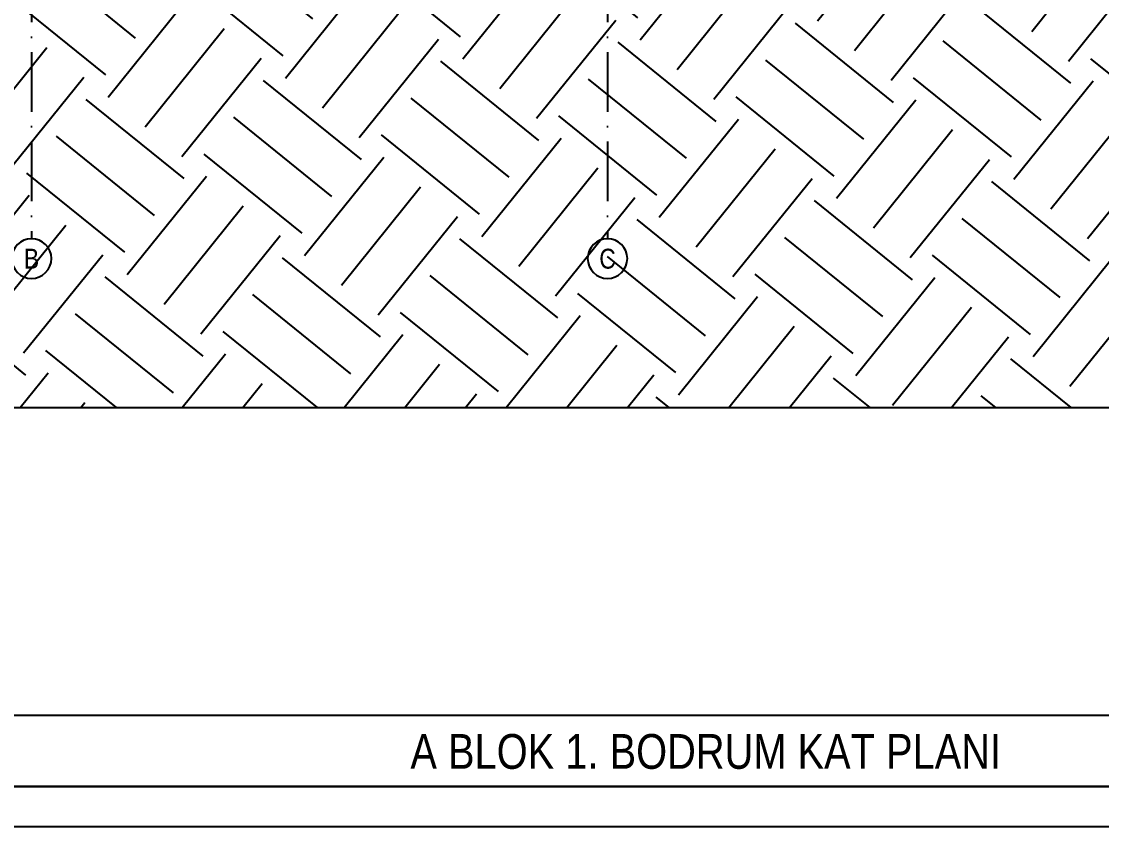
# Model space of a CAD drawing. Header units: millimetres. Extents: x 82776 to 137242, y 11666 to 27998.
# Drawn here: x 95255 to 96342, y 24998 to 25808 of the extents above; entities that cross this region are included whole.
import ezdxf
from ezdxf.enums import TextEntityAlignment as Align

# ---------------------------------------------------------------- set-up
doc = ezdxf.new("R2010")
doc.units = ezdxf.units.MM
doc.linetypes.add('ACAD_ISO10W100', pattern=[18, 12, -3, 0, -3])
for name, color, linetype in [('0_IFC_Grid', 14, 'ACAD_ISO10W100'), ('0_IFC_Grid_Text_100', 14, 'Continuous'), ('0_IFC_Hatch', 250, 'Continuous'), ('0_IFC_Legend_Viewport', 7, 'Continuous')]:
    doc.layers.add(name, color=color, linetype=linetype)
doc.styles.add('IFC_TEXT', font='ARIALN.TTF')

# ---------------------------------------------------------------- blocks, each defined once
blk = doc.blocks.new('*U1597')
blk.add_lwpolyline([(-4069.2, 0), (-1182.8, 0), (-1182.8, 71.5), (-4069.2, 71.5)], close=True)
at = {"layer": '0_IFC_Legend_Viewport', "transparency": 33554687}
blk.add_lwpolyline([(-4069.2, 2920), (0, 2920), (0, 0), (-4069.2, 0)], close=True, dxfattribs=at)
at = {"style": 'IFC_TEXT'}
for tag, p in [('PAFTA', (-2861.6, 17.9)), ('KOT', (-1159.1, 18)), ('OLCEK', (-110.4, 17.9))]:
    blk.add_attdef(tag, p, '', height=35, dxfattribs=at)
blk = doc.blocks.new('0_IFC_AXIS_TEXT_100')
at = {"layer": '0_IFC_Grid_Text_100'}
blk.add_circle((0, 1000), 1000, dxfattribs=at)
at = {"layer": '0_IFC_Grid_Text_100', "style": 'IFC_TEXT'}
blk.add_attdef('AXIS_NO', text='', height=1000, dxfattribs=at).set_placement((0, 993), align=Align.MIDDLE_CENTER)
blk = doc.blocks.new('A_B1_AKS')
at = {"layer": '0_IFC_Grid', "ltscale": 5}
for points in [[(390.29835, 1775), (390.29835, -395)], [(970.29835, 1775), (970.29835, -395)]]:
    blk.add_lwpolyline(points, dxfattribs=at)
ref = blk.add_blockref('0_IFC_AXIS_TEXT_100', (390.30097, -435), dxfattribs=dict(xscale=-0.02, yscale=0.02, zscale=0.02, rotation=0.0064968962269241))
ref.add_attrib('AXIS_NO', 'B', dxfattribs={"layer": '0_IFC_Grid_Text_100', "height": 20, "rotation": 0.0064969, "style": 'IFC_TEXT'}).set_placement((390.29872, -415.14568), align=Align.MIDDLE_CENTER)
ref = blk.add_blockref('0_IFC_AXIS_TEXT_100', (970.30097, -435), dxfattribs=dict(xscale=-0.02, yscale=0.02, zscale=0.02, rotation=0.0064968962269241))
ref.add_attrib('AXIS_NO', 'C', dxfattribs={"layer": '0_IFC_Grid_Text_100', "height": 20, "rotation": 0.0064969, "style": 'IFC_TEXT'}).set_placement((970.29872, -415.14568), align=Align.MIDDLE_CENTER)

msp = doc.modelspace()

# ---------------------------------------------------------------- hatches: boundary and pattern name
at = {"layer": '0_IFC_Hatch'}
h = msp.add_hatch(dxfattribs=at)
h.set_pattern_fill('EARTH', color=256, scale=20, angle=51.1352)
h.set_pattern_definition([(51.13519, (-257.08, -147.24), (-19.19526, 178.57643), [127, -127]), (51.13519, (-294.16, -117.36), (-19.19526, 178.57643), [127, -127]), (51.13519, (-331.25, -87.48), (-19.19526, 178.57643), [127, -127]), (141.13519, (-333.65, -65.15), (-178.57643, -19.19526), [127, -127]), (141.13519, (-303.76, -28.07), (-178.57643, -19.19526), [127, -127]), (141.13519, (-273.88, 9.01), (-178.57643, -19.19526), [127, -127])])
h.paths.add_polyline_path([(94875, 27604.1), (94605.7, 27604.1), (94605.7, 25419.1), (96575, 25419.1), (96576.9, 25824.1), (94875, 25824.1)])

# ---------------------------------------------------------------- linework, layer by layer
msp.add_lwpolyline([(82776.4, 27997.6), (82776.4, 24997.6), (137241.5, 24997.6), (137241.5, 27997.6)], close=True)
msp.add_lwpolyline([(94875, 27604.1), (94605.7, 27604.1), (94605.7, 25419.1), (96575, 25419.1), (96576.9, 25824.1), (94875, 25824.1)], close=True, dxfattribs=at)

# ---------------------------------------------------------------- block references
ref = msp.add_blockref('*U1597', (98508.1, 25037.6))
ref.add_attrib('PAFTA', 'A BLOK 1. BODRUM KAT PLANI', (95646.5, 25055.5), dxfattribs={"height": 35, "style": 'IFC_TEXT'})
msp.add_blockref('A_B1_AKS', (94874.7, 25984.1))

doc.saveas('drawing.dxf')
